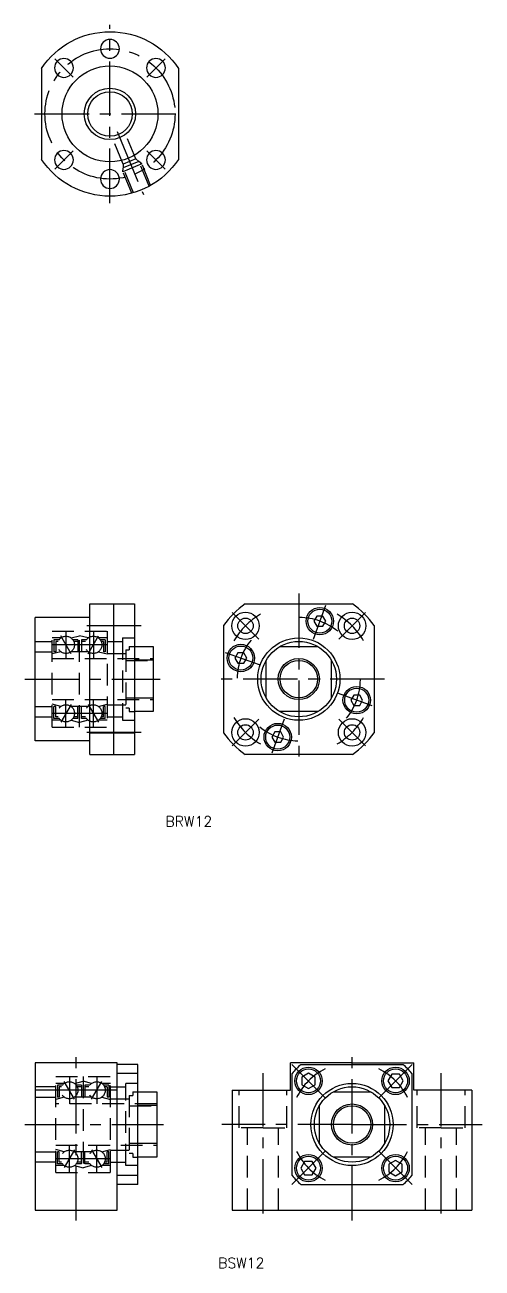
# Model space of a CAD drawing. Extents: x -171 to 391, y -270 to 117.
# Drawn here: x 257 to 390.5, y -270.1 to 92.8 of the extents above; entities that cross this region are included whole.
import ezdxf

# ---------------------------------------------------------------- set-up
doc = ezdxf.new("R2010")
doc.units = 0
doc.header["$LTSCALE"] = 0.5
doc.linetypes.add('CENTER', pattern=[50.8, 31.75, -6.35, 6.35, -6.35])
doc.linetypes.add('DASHED', pattern=[19.05, 12.7, -6.35])
doc.layers.get('0').update_dxf_attribs({"linetype": 'CONTINUOUS'})
doc.layers.add('CENTER', color=1, linetype='CENTER')
doc.styles.get("Standard").update_dxf_attribs({"font": 'txt.shx', "height": 3, "bigfont": 'bigfont.shx'})

# ---------------------------------------------------------------- blocks, each defined once
blk = doc.blocks.new('*U37')
at = {"color": 7, "linetype": 'CONTINUOUS'}
blk.add_text('BRW12', height=3, dxfattribs=at).set_placement((298.07, -141.25))
blk = doc.blocks.new('*U39')
at = {"color": 7, "linetype": 'CONTINUOUS'}
blk.add_text('BSW12', height=3, dxfattribs=at).set_placement((313.46, -270.13))

msp = doc.modelspace()

# ---------------------------------------------------------------- linework, layer by layer
at = {"color": 7, "linetype": 'CONTINUOUS'}
for p, q in [((261.86, 80.02), (261.86, 53.49)), ((301.86, 80.02), (301.86, 53.49)), ((276, -120.2), (276, -76.2)), ((276, -76.2), (289, -76.2)), ((283, -120.2), (283, -76.2)), ((289, -76.2), (289, -120.2)), ((321.35, -76.2), (352.65, -76.2)), ((276, -80.2), (260, -80.2)), ((260, -116.2), (260, -80.2)), ((276, -82.55), (289, -82.55)), ((315, -82.55), (315, -113.86)), ((359, -82.55), (359, -113.86)), ((289, -88.7), (294.5, -88.7)), ((294.5, -88.7), (294.5, -107.7)), ((331.45, -88.7), (342.55, -88.7)), ((294.5, -92.66), (289, -92.66)), ((327.5, -103.75), (327.5, -92.66)), ((346.5, -92.66), (346.5, -103.75)), ((294.5, -103.75), (289, -103.75)), ((294.5, -107.7), (289, -107.7)), ((342.55, -107.7), (331.45, -107.7)), ((276, -113.86), (289, -113.86)), ((276, -116.2), (260, -116.2)), ((276, -120.2), (289, -120.2)), ((352.65, -120.2), (321.35, -120.2)), ((260, -210.2), (260, -253.2)), ((284, -210.2), (260, -210.2)), ((284, -253.2), (284, -210.2)), ((334.55, -218.2), (334.55, -210.2)), ((352.55, -210.2), (334.55, -210.2)), ((352.55, -210.2), (370.55, -210.2)), ((370.55, -218.2), (370.55, -210.2)), ((290, -210.7), (284, -210.7)), ((290, -213.28), (284, -213.28)), ((290, -245.7), (290, -210.7)), ((335.05, -243.13), (335.05, -213.28)), ((337.62, -210.7), (367.47, -210.7)), ((339.82, -213.23), (337.87, -214.35)), ((341.77, -214.35), (339.82, -213.23)), ((364.15, -213.53), (363.02, -215.48)), ((366.4, -213.53), (364.15, -213.53)), ((367.52, -215.48), (366.4, -213.53)), ((370.05, -213.28), (370.05, -243.13)), ((337.87, -214.35), (337.87, -216.6)), ((337.87, -216.6), (339.82, -217.73)), ((339.82, -217.73), (341.77, -216.6)), ((341.77, -216.6), (341.77, -214.35)), ((363.02, -215.48), (364.15, -217.42)), ((364.15, -217.42), (366.4, -217.42)), ((366.4, -217.42), (367.52, -215.48)), ((284, -218.2), (260, -218.2)), ((290, -218.7), (295.5, -218.7)), ((295.5, -218.7), (295.5, -237.7)), ((317.55, -218.2), (317.55, -253.2)), ((317.55, -218.2), (334.55, -218.2)), ((347, -218.7), (358.09, -218.7)), ((387.55, -218.2), (370.55, -218.2)), ((387.55, -218.2), (387.55, -253.2)), ((295.5, -222.66), (290, -222.66)), ((343.05, -233.75), (343.05, -222.66)), ((362.05, -222.66), (362.05, -233.75)), ((295.5, -233.75), (290, -233.75)), ((295.5, -237.7), (290, -237.7)), ((338.69, -238.98), (337.57, -240.93)), ((340.94, -238.98), (338.69, -238.98)), ((342.07, -240.93), (340.94, -238.98)), ((358.09, -237.7), (347, -237.7)), ((365.27, -238.68), (363.33, -239.81)), ((367.22, -239.81), (365.27, -238.68)), ((290, -243.13), (284, -243.13)), ((337.57, -240.93), (338.69, -242.88)), ((338.69, -242.88), (340.94, -242.88)), ((340.94, -242.88), (342.07, -240.93)), ((363.33, -239.81), (363.33, -242.06)), ((363.33, -242.06), (365.27, -243.18)), ((365.27, -243.18), (367.22, -242.06)), ((367.22, -242.06), (367.22, -239.81)), ((290, -245.7), (284, -245.7)), ((337.62, -245.7), (367.47, -245.7)), ((260, -253.2), (284, -253.2)), ((317.55, -253.2), (387.55, -253.2))]:
    msp.add_line(p, q, dxfattribs=at)
at = {"color": 3, "linetype": 'DASHED'}
for p, q in [((285.75, 52.13), (282.78, 59.31)), ((289.45, 53.67), (286.47, 60.85)), ((291.14, 52.2), (285.59, 49.9)), ((285.59, 49.9), (285.74, 50.98)), ((290.25, 52.92), (285.71, 51.04)), ((285.75, 52.13), (285.71, 51.04)), ((288.72, 43.76), (285.71, 51.04)), ((289.45, 53.67), (285.75, 52.13)), ((289.45, 53.67), (290.25, 52.92)), ((293.27, 45.64), (290.25, 52.92)), ((291.14, 52.2), (290.28, 52.86)), ((293.74, 45.91), (291.14, 52.2)), ((288.2, 43.61), (285.59, 49.9)), ((265, -84.2), (281, -84.2)), ((265, -112.2), (265, -84.2)), ((267.5, -86.2), (265, -86.2)), ((265.5, -86.7), (265.5, -90.2)), ((267, -86.7), (265.5, -86.7)), ((270.5, -86.2), (273, -85.53)), ((272.5, -86.7), (271, -86.7)), ((272.5, -86.7), (272.5, -90.2)), ((273, -112.2), (273, -84.2)), ((275.5, -86.2), (273, -85.53)), ((273.5, -86.7), (273.5, -90.2)), ((275, -86.7), (273.5, -86.7)), ((281, -86.2), (278.5, -86.2)), ((280.5, -86.7), (279, -86.7)), ((280.5, -86.7), (280.5, -90.2)), ((281, -84.2), (281, -112.2)), ((285.5, -86.2), (285.5, -110.2)), ((285.5, -86.2), (289, -86.2)), ((260, -87.2), (265, -87.2)), ((260, -90.2), (265, -90.2)), ((267.5, -90.2), (265, -90.87)), ((266, -90.2), (265.5, -90.2)), ((266, -87.2), (266, -90.2)), ((266.71, -87.2), (266, -87.2)), ((275.5, -90.2), (270.5, -90.2)), ((272.5, -87.2), (271.29, -87.2)), ((274.71, -87.2), (273.5, -87.2)), ((278.5, -90.2), (281, -90.87)), ((280, -87.2), (279.29, -87.2)), ((280, -87.2), (280, -90.2)), ((280.5, -90.2), (280, -90.2)), ((281, -87.2), (285.5, -87.2)), ((281, -90.7), (286.5, -90.7)), ((286.5, -89.7), (286.5, -106.7)), ((286.5, -89.7), (287.5, -89.7)), ((287.5, -88.7), (287.5, -89.7)), ((287.5, -88.7), (289, -88.7)), ((265, -92.2), (294.5, -92.2)), ((286.5, -92.75), (294.5, -92.75)), ((265, -104.2), (294.5, -104.2)), ((286.5, -103.66), (294.5, -103.66)), ((260, -106.2), (265, -106.2)), ((267.5, -106.2), (265, -105.53)), ((265.5, -109.7), (265.5, -106.2)), ((266, -106.2), (265.5, -106.2)), ((266, -109.2), (266, -106.2)), ((275.5, -106.2), (270.5, -106.2)), ((272.5, -109.7), (272.5, -106.2)), ((273.5, -109.7), (273.5, -106.2)), ((278.5, -106.2), (281, -105.53)), ((280, -109.2), (280, -106.2)), ((280.5, -106.2), (280, -106.2)), ((280.5, -109.7), (280.5, -106.2)), ((281, -105.7), (286.5, -105.7)), ((287.5, -106.7), (286.5, -106.7)), ((287.5, -106.7), (287.5, -107.7)), ((287.5, -107.7), (289, -107.7)), ((260, -109.2), (265, -109.2)), ((267.5, -110.2), (265, -110.2)), ((265, -112.2), (281, -112.2)), ((267, -109.7), (265.5, -109.7)), ((266.71, -109.2), (266, -109.2)), ((270.5, -110.2), (273, -110.87)), ((272.5, -109.7), (271, -109.7)), ((272.5, -109.2), (271.29, -109.2)), ((275.5, -110.2), (273, -110.87)), ((274.71, -109.2), (273.5, -109.2)), ((275, -109.7), (273.5, -109.7)), ((281, -110.2), (278.5, -110.2)), ((280.5, -109.7), (279, -109.7)), ((280, -109.2), (279.29, -109.2)), ((281, -109.2), (285.5, -109.2)), ((285.5, -110.2), (289, -110.2)), ((266, -217.2), (260, -217.2)), ((266, -242.2), (266, -214.2)), ((266, -214.2), (282, -214.2)), ((268.5, -216.2), (266, -216.2)), ((266.5, -216.7), (266.5, -220.2)), ((268, -216.7), (266.5, -216.7)), ((267, -217.2), (267, -220.2)), ((267.71, -217.2), (267, -217.2)), ((271.5, -216.2), (274, -215.53)), ((273.5, -216.7), (272, -216.7)), ((273.5, -217.2), (272.29, -217.2)), ((273.5, -216.7), (273.5, -220.2)), ((274, -214.2), (274, -242.2)), ((276.5, -216.2), (274, -215.53)), ((274.5, -216.7), (274.5, -220.2)), ((276, -216.7), (274.5, -216.7)), ((275.71, -217.2), (274.5, -217.2)), ((282, -216.2), (279.5, -216.2)), ((281.5, -216.7), (280, -216.7)), ((281, -217.2), (280.29, -217.2)), ((281, -217.2), (281, -220.2)), ((281.5, -216.7), (281.5, -220.2)), ((282, -242.2), (282, -214.2)), ((282, -217.2), (286.5, -217.2)), ((290, -216.2), (286.5, -216.2)), ((286.5, -240.2), (286.5, -216.2)), ((260, -220.2), (266, -220.2)), ((268.5, -220.2), (266, -220.87)), ((267, -220.2), (266.5, -220.2)), ((276.5, -220.2), (271.5, -220.2)), ((279.5, -220.2), (282, -220.87)), ((281.5, -220.2), (281, -220.2)), ((282, -220.7), (287.5, -220.7)), ((287.5, -219.7), (287.5, -236.7)), ((287.5, -219.7), (288.5, -219.7)), ((288.5, -218.7), (288.5, -219.7)), ((288.5, -218.7), (290, -218.7)), ((319.55, -229.2), (319.55, -218.2)), ((333.55, -229.2), (333.55, -218.2)), ((371.55, -229.2), (371.55, -218.2)), ((385.55, -229.2), (385.55, -218.2)), ((295.5, -222.2), (266, -222.2)), ((287.5, -222.75), (295.5, -222.75)), ((326.55, -229.2), (319.55, -229.2)), ((322.05, -253.2), (322.05, -229.2)), ((326.55, -229.2), (333.55, -229.2)), ((331.05, -253.2), (331.05, -229.2)), ((378.55, -229.2), (371.55, -229.2)), ((374.05, -253.2), (374.05, -229.2)), ((378.55, -229.2), (385.55, -229.2)), ((383.05, -253.2), (383.05, -229.2)), ((266, -234.2), (295.5, -234.2)), ((268.5, -236.2), (266, -235.53)), ((279.5, -236.2), (282, -235.53)), ((282, -235.7), (287.5, -235.7)), ((287.5, -233.66), (295.5, -233.66)), ((260, -236.2), (266, -236.2)), ((266, -239.2), (260, -239.2)), ((266.5, -239.7), (266.5, -236.2)), ((267, -236.2), (266.5, -236.2)), ((267, -239.2), (267, -236.2)), ((267.71, -239.2), (267, -239.2)), ((276.5, -236.2), (271.5, -236.2)), ((273.5, -239.2), (272.29, -239.2)), ((273.5, -239.7), (273.5, -236.2)), ((274.5, -239.7), (274.5, -236.2)), ((275.71, -239.2), (274.5, -239.2)), ((281, -239.2), (280.29, -239.2)), ((281, -239.2), (281, -236.2)), ((281.5, -236.2), (281, -236.2)), ((281.5, -239.7), (281.5, -236.2)), ((282, -239.2), (286.5, -239.2)), ((288.5, -236.7), (287.5, -236.7)), ((288.5, -236.7), (288.5, -237.7)), ((288.5, -237.7), (290, -237.7)), ((268.5, -240.2), (266, -240.2)), ((266, -242.2), (282, -242.2)), ((268, -239.7), (266.5, -239.7)), ((271.5, -240.2), (274, -240.87)), ((273.5, -239.7), (272, -239.7)), ((276.5, -240.2), (274, -240.87)), ((276, -239.7), (274.5, -239.7)), ((282, -240.2), (279.5, -240.2)), ((281.5, -239.7), (280, -239.7)), ((290, -240.2), (286.5, -240.2))]:
    msp.add_line(p, q, dxfattribs=at)
at = {"color": 7, "linetype": 'CONTINUOUS'}
for points in [[(342.29, -79.79), (341.42, -81.29), (342.29, -82.79), (344.02, -82.79), (344.89, -81.29), (344.02, -79.79)], [(319.22, -90.55), (318.35, -92.05), (319.22, -93.55), (320.95, -93.55), (321.82, -92.05), (320.95, -90.55)], [(353.05, -102.86), (352.18, -104.36), (353.05, -105.86), (354.78, -105.86), (355.65, -104.36), (354.78, -102.86)], [(329.98, -113.62), (329.11, -115.12), (329.98, -116.62), (331.71, -116.62), (332.58, -115.12), (331.71, -113.62)]]:
    msp.add_lwpolyline(points, close=True, dxfattribs=at)
at = {"color": 7, "linetype": 'CONTINUOUS', "extrusion": (0, 0, -1)}
for centre in [(-281.86, 85.76), (-268.42, 80.19), (-295.29, 80.19), (-268.42, 53.32), (-295.29, 53.32), (-281.86, 47.76)]:
    msp.add_circle(centre, 2.75, dxfattribs=at)
at = {"color": 7, "linetype": 'CONTINUOUS'}
for centre, radius in [((281.86, 66.76), 14), ((281.86, 66.76), 6.49), ((321.44, -82.65), 4), ((343.16, -81.29), 4), ((343.16, -81.29), 3.5), ((352.56, -82.65), 4), ((321.44, -82.65), 2.25), ((352.56, -82.65), 2.25), ((337, -98.2), 12), ((320.09, -92.05), 4), ((320.09, -92.05), 3.5), ((337, -98.2), 11), ((337, -98.2), 5.46), ((353.91, -104.36), 4), ((353.91, -104.36), 3.5), ((321.44, -113.76), 4), ((321.44, -113.76), 2.25), ((330.84, -115.12), 4), ((330.84, -115.12), 3.5), ((352.56, -113.76), 4), ((352.56, -113.76), 2.25), ((339.82, -215.48), 4), ((339.82, -215.48), 3.5), ((365.27, -215.48), 4), ((365.27, -215.48), 3.5), ((352.55, -228.2), 12), ((352.55, -228.2), 11), ((352.55, -228.2), 5.46), ((339.82, -240.93), 4), ((339.82, -240.93), 3.5), ((365.27, -240.93), 4), ((365.27, -240.93), 3.5)]:
    msp.add_circle(centre, radius, dxfattribs=at)
at = {"color": 3, "linetype": 'CONTINUOUS'}
for centre, radius in [((281.86, 66.76), 7.5), ((337, -98.2), 6), ((352.55, -228.2), 6)]:
    msp.add_circle(centre, radius, dxfattribs=at)
at = {"color": 3, "linetype": 'DASHED'}
for centre in [(269, -88.2), (277, -88.2), (269, -108.2), (277, -108.2), (270, -218.2), (278, -218.2), (270, -238.2), (278, -238.2)]:
    msp.add_circle(centre, 2.5, dxfattribs=at)
at = {"color": 7, "linetype": 'CONTINUOUS', "extrusion": (0, 0, -1)}
for start, end in [(33.5573, 146.4427), (213.5573, 326.4427)]:
    msp.add_arc((-281.86, 66.76), 24, start, end, dxfattribs=at)
at = {"color": 7, "linetype": 'CONTINUOUS'}
for centre, radius, start, end in [((337, -98.2), 27, 125.4309, 144.5691), ((337, -98.2), 27, 35.4309, 54.5691), ((337, -98.2), 27, 215.4309, 234.5691), ((337, -98.2), 27, 305.4309, 324.5691), ((352.55, -228.2), 23, 130.4591, 139.5409), ((352.55, -228.2), 23, 40.4591, 49.5409), ((352.55, -228.2), 23, 220.4591, 229.5409), ((352.55, -228.2), 23, 310.4591, 319.5409)]:
    msp.add_arc(centre, radius, start, end, dxfattribs=at)
at = {"layer": 'CENTER', "color": 1, "linetype": 'CENTER'}
for p, q in [((281.86, 40.76), (281.86, 92.76)), ((271.08, 77.54), (265.77, 82.85)), ((292.64, 77.54), (297.95, 82.85)), ((259.86, 66.76), (303.86, 66.76)), ((283.96, 61.68), (291.62, 43.2)), ((271.08, 55.98), (265.77, 50.67)), ((292.64, 55.98), (297.95, 50.67)), ((337, -73.2), (337, -123.2)), ((317.55, -78.76), (325.33, -86.54)), ((344.82, -76.73), (341.22, -86.6)), ((356.45, -78.76), (348.67, -86.54)), ((291, -82.65), (274, -82.65)), ((270.5, -90.8), (267.5, -85.61)), ((270.5, -90.8), (267.5, -85.61)), ((269, -84.2), (269, -92.2)), ((275.5, -90.8), (278.5, -85.61)), ((277, -84.2), (277, -92.2)), ((281, -88.2), (265, -88.2)), ((315.53, -90.39), (325.39, -93.98)), ((257, -98.2), (296.5, -98.2)), ((362, -98.2), (312, -98.2)), ((269, -112.2), (269, -104.2)), ((277, -112.2), (277, -104.2)), ((358.47, -106.02), (348.61, -102.43)), ((281, -108.2), (265, -108.2)), ((270.5, -105.61), (267.5, -110.8)), ((270.5, -105.61), (267.5, -110.8)), ((275.5, -105.61), (278.5, -110.8)), ((317.55, -117.65), (325.33, -109.87)), ((329.18, -119.68), (332.78, -109.81)), ((356.45, -117.65), (348.67, -109.87)), ((291, -113.76), (274, -113.76)), ((272, -256.2), (272, -207.2)), ((352.55, -256.2), (352.55, -207.2)), ((326.55, -254.2), (326.55, -213.2)), ((334.99, -210.65), (344.64, -220.3)), ((370.1, -210.65), (360.45, -220.3)), ((378.55, -254.2), (378.55, -213.2)), ((271.5, -220.8), (268.5, -215.61)), ((271.5, -220.8), (268.5, -215.61)), ((270, -214.2), (270, -222.2)), ((276.5, -220.8), (279.5, -215.61)), ((278, -214.2), (278, -222.2)), ((282, -218.2), (266, -218.2)), ((257, -228.2), (297.5, -228.2)), ((352.55, -228.2), (314.55, -228.2)), ((352.55, -228.2), (390.55, -228.2)), ((271.5, -235.61), (268.5, -240.8)), ((271.5, -235.61), (268.5, -240.8)), ((270, -242.2), (270, -234.2)), ((276.5, -235.61), (279.5, -240.8)), ((278, -242.2), (278, -234.2)), ((282, -238.2), (266, -238.2)), ((334.99, -245.76), (344.64, -236.11)), ((370.1, -245.76), (360.45, -236.11))]:
    msp.add_line(p, q, dxfattribs=at)
msp.add_circle((281.86, 66.76), 19, dxfattribs=at)
for centre, radius, start, end in [((337, -98.2), 22, 120.6385, 149.3615), ((337, -98.2), 22, 30.6385, 59.3615), ((337, -98.2), 18, 50.8119, 89.1881), ((337, -98.2), 18, 140.8119, 179.1881), ((337, -98.2), 18, 320.8119, 359.1881), ((337, -98.2), 22, 210.6385, 239.3615), ((337, -98.2), 18, 230.8119, 269.1881), ((337, -98.2), 22, 300.6385, 329.3615), ((352.55, -228.2), 18, 115.8119, 154.1881), ((352.55, -228.2), 18, 25.8119, 64.1881), ((352.55, -228.2), 18, 205.8119, 244.1881), ((352.55, -228.2), 18, 295.8119, 334.1881)]:
    msp.add_arc(centre, radius, start, end, dxfattribs=at)

# ---------------------------------------------------------------- block references
at = {"color": 7, "linetype": 'CONTINUOUS'}
for name in ['*U37', '*U39']:
    msp.add_blockref(name, (0, 0), dxfattribs=at)

doc.saveas('drawing.dxf')
